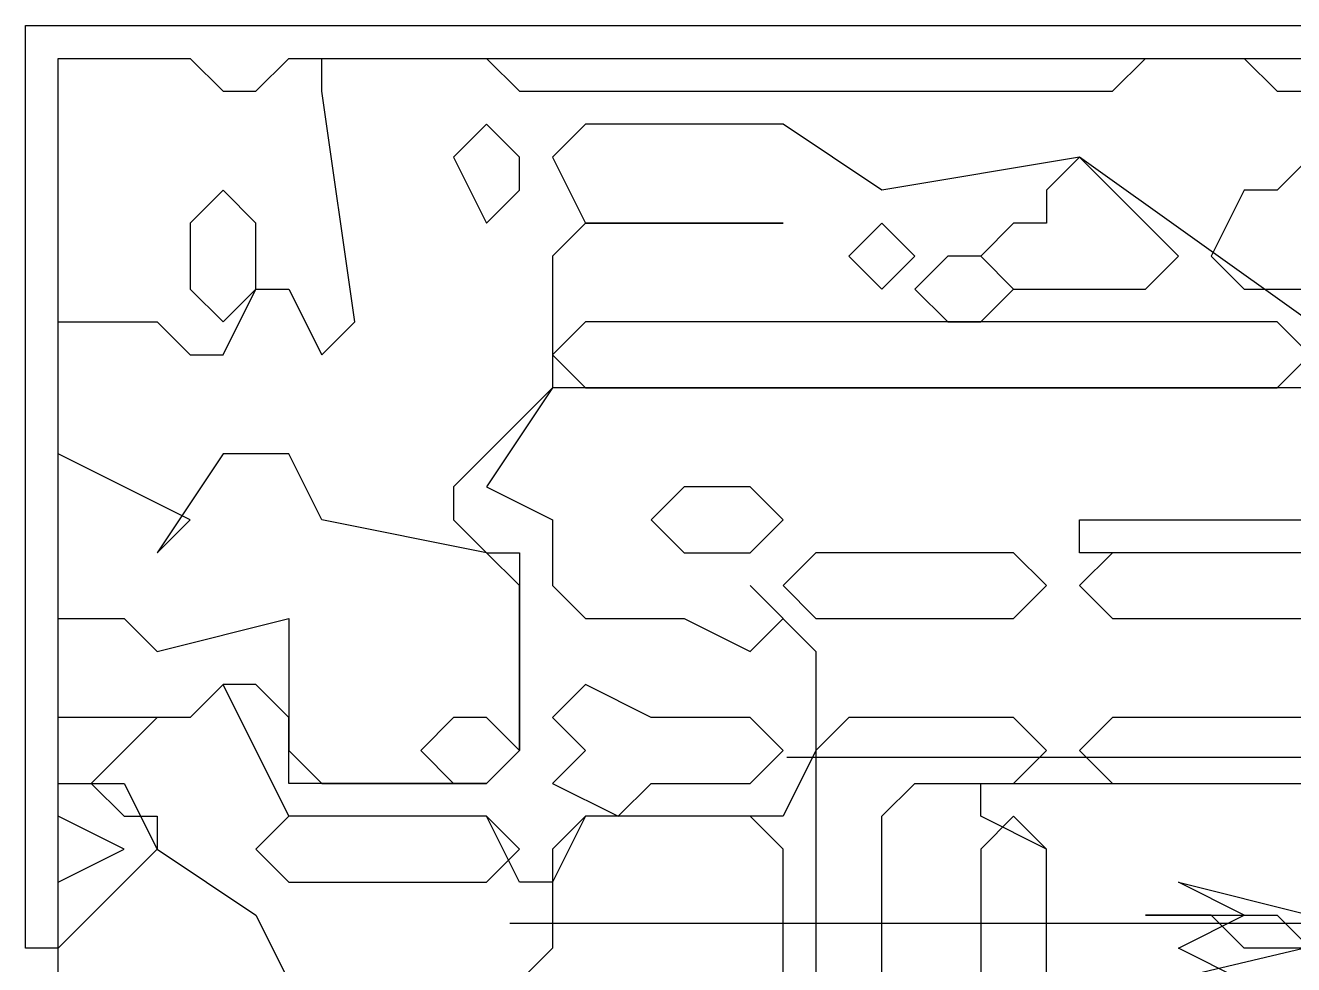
# Model space of a CAD drawing. Extents: x 46 to 224, y 52 to 151.
# Drawn here: x 46.24 to 69.16, y 134.25 to 151.22 of the extents above; entities that cross this region are included whole.
import ezdxf

# ---------------------------------------------------------------- set-up
doc = ezdxf.new("R2010")
doc.units = 0
doc.layers.add('OUTLINE', color=1, linetype='CONTINUOUS')

msp = doc.modelspace()

# ---------------------------------------------------------------- linework, layer by layer
for p, q in [((46.2437, 151.2183), (100.4103, 151.2183)), ((46.2437, 150.623), (46.2437, 151.2183)), ((46.2437, 134.5516), (46.2437, 150.623)), ((46.8389, 150.623), (49.2198, 150.623)), ((46.8389, 150.0278), (46.8389, 150.623)), ((49.2198, 150.623), (49.8151, 150.0278)), ((50.4103, 150.0278), (51.0056, 150.623)), ((51.0056, 150.623), (93.8627, 150.623)), ((51.6008, 150.623), (54.577, 150.623)), ((51.6008, 150.0278), (51.6008, 150.623)), ((54.577, 150.623), (55.1722, 150.0278)), ((65.8865, 150.0278), (66.4818, 150.623)), ((66.4818, 150.623), (68.2675, 150.623)), ((68.2675, 150.623), (68.8627, 150.0278)), ((46.8389, 132.1707), (46.8389, 150.0278)), ((49.8151, 150.0278), (50.4103, 150.0278)), ((52.196, 145.8611), (51.6008, 150.0278)), ((55.1722, 150.0278), (65.8865, 150.0278)), ((68.8627, 150.0278), (84.9341, 150.0278)), ((54.577, 149.4326), (53.9818, 148.8373)), ((55.1722, 148.8373), (54.577, 149.4326)), ((56.3627, 149.4326), (55.7675, 148.8373)), ((59.9341, 149.4326), (56.3627, 149.4326)), ((61.7198, 148.2421), (59.9341, 149.4326)), ((70.0532, 149.4326), (68.8627, 148.2421)), ((53.9818, 148.8373), (54.577, 147.6468)), ((55.1722, 148.2421), (55.1722, 148.8373)), ((55.7675, 148.8373), (56.3627, 147.6468)), ((65.2913, 148.8373), (61.7198, 148.2421)), ((65.2913, 148.8373), (64.696, 148.2421)), ((69.4579, 145.8611), (65.2913, 148.8373)), ((65.8865, 148.2421), (65.2913, 148.8373)), ((49.8151, 148.2421), (49.2198, 147.6468)), ((50.4103, 147.6468), (49.8151, 148.2421)), ((54.577, 147.6468), (55.1722, 148.2421)), ((64.696, 148.2421), (64.696, 147.6468)), ((66.4818, 147.6468), (65.8865, 148.2421)), ((68.2675, 148.2421), (67.6722, 147.0516)), ((68.8627, 148.2421), (68.2675, 148.2421)), ((49.2198, 147.6468), (49.2198, 146.4564)), ((50.4103, 147.0516), (50.4103, 147.6468)), ((56.3627, 147.6468), (55.7675, 147.0516)), ((56.3627, 147.6468), (59.9341, 147.6468)), ((59.9341, 147.6468), (56.3627, 147.6468)), ((61.7198, 147.6468), (61.1246, 147.0516)), ((62.3151, 147.0516), (61.7198, 147.6468)), ((64.1008, 147.6468), (63.5056, 147.0516)), ((64.696, 147.6468), (64.1008, 147.6468)), ((67.077, 147.0516), (66.4818, 147.6468)), ((50.4103, 146.4564), (50.4103, 147.0516)), ((55.7675, 147.0516), (55.7675, 144.6707)), ((61.1246, 147.0516), (61.7198, 146.4564)), ((61.7198, 146.4564), (62.3151, 147.0516)), ((62.9103, 147.0516), (62.3151, 146.4564)), ((63.5056, 147.0516), (62.9103, 147.0516)), ((64.1008, 146.4564), (63.5056, 147.0516)), ((63.5056, 147.0516), (64.1008, 146.4564)), ((66.4818, 146.4564), (67.077, 147.0516)), ((67.6722, 147.0516), (68.2675, 146.4564)), ((49.2198, 146.4564), (49.8151, 145.8611)), ((49.8151, 145.2659), (50.4103, 146.4564)), ((49.8151, 145.8611), (50.4103, 146.4564)), ((50.4103, 146.4564), (51.0056, 146.4564)), ((51.0056, 146.4564), (51.6008, 145.2659)), ((62.3151, 146.4564), (62.9103, 145.8611)), ((63.5056, 145.8611), (64.1008, 146.4564)), ((64.1008, 146.4564), (66.4818, 146.4564)), ((68.2675, 146.4564), (69.4579, 146.4564)), ((46.8389, 143.4802), (46.8389, 145.8611)), ((46.8389, 145.8611), (48.6246, 145.8611)), ((48.6246, 145.8611), (49.2198, 145.2659)), ((51.6008, 145.2659), (52.196, 145.8611)), ((56.3627, 145.8611), (55.7675, 145.2659)), ((68.8627, 145.8611), (56.3627, 145.8611)), ((62.9103, 145.8611), (63.5056, 145.8611)), ((69.4579, 145.2659), (68.8627, 145.8611)), ((49.2198, 145.2659), (49.8151, 145.2659)), ((55.7675, 145.2659), (56.3627, 144.6707)), ((68.8627, 144.6707), (69.4579, 145.2659)), ((55.7675, 144.6707), (53.9818, 142.8849)), ((55.7675, 144.6707), (54.577, 142.8849)), ((69.4579, 144.6707), (55.7675, 144.6707)), ((56.3627, 144.6707), (68.8627, 144.6707)), ((49.2198, 142.2897), (46.8389, 143.4802)), ((49.8151, 143.4802), (48.6246, 141.6945)), ((51.0056, 143.4802), (49.8151, 143.4802)), ((51.6008, 142.2897), (51.0056, 143.4802)), ((53.9818, 142.8849), (53.9818, 142.2897)), ((54.577, 142.8849), (55.7675, 142.2897)), ((58.1484, 142.8849), (57.5532, 142.2897)), ((59.3389, 142.8849), (58.1484, 142.8849)), ((59.9341, 142.2897), (59.3389, 142.8849)), ((48.6246, 141.6945), (49.2198, 142.2897)), ((54.577, 141.6945), (51.6008, 142.2897)), ((53.9818, 142.2897), (54.577, 141.6945)), ((55.7675, 142.2897), (55.7675, 141.0992)), ((57.5532, 142.2897), (58.1484, 141.6945)), ((59.3389, 141.6945), (59.9341, 142.2897)), ((65.2913, 142.2897), (71.8389, 142.2897)), ((65.2913, 141.6945), (65.2913, 142.2897)), ((55.1722, 141.0992), (54.577, 141.6945)), ((54.577, 141.6945), (55.1722, 141.6945)), ((55.1722, 141.6945), (55.1722, 138.123)), ((58.1484, 141.6945), (59.3389, 141.6945)), ((60.5294, 141.6945), (59.9341, 141.0992)), ((64.1008, 141.6945), (60.5294, 141.6945)), ((64.696, 141.0992), (64.1008, 141.6945)), ((71.2437, 141.6945), (65.2913, 141.6945)), ((65.8865, 141.6945), (65.2913, 141.0992)), ((72.4341, 141.6945), (65.8865, 141.6945)), ((55.1722, 138.123), (55.1722, 141.0992)), ((55.7675, 141.0992), (56.3627, 140.504)), ((59.9341, 140.504), (59.3389, 141.0992)), ((59.3389, 141.0992), (60.5294, 139.9088)), ((59.9341, 141.0992), (60.5294, 140.504)), ((64.1008, 140.504), (64.696, 141.0992)), ((65.2913, 141.0992), (65.8865, 140.504)), ((46.8389, 138.7183), (46.8389, 140.504)), ((46.8389, 140.504), (48.0294, 140.504)), ((48.0294, 140.504), (48.6246, 139.9088)), ((48.6246, 139.9088), (51.0056, 140.504)), ((51.0056, 140.504), (51.0056, 138.123)), ((56.3627, 140.504), (58.1484, 140.504)), ((58.1484, 140.504), (59.3389, 139.9088)), ((59.3389, 139.9088), (59.9341, 140.504)), ((60.5294, 140.504), (64.1008, 140.504)), ((65.8865, 140.504), (74.2198, 140.504)), ((60.5294, 139.9088), (60.5294, 138.123)), ((49.8151, 139.3135), (49.2198, 138.7183)), ((49.8151, 139.3135), (49.2198, 138.7183)), ((51.0056, 136.9326), (49.8151, 139.3135)), ((50.4103, 139.3135), (49.8151, 139.3135)), ((51.0056, 138.7183), (50.4103, 139.3135)), ((56.3627, 139.3135), (55.7675, 138.7183)), ((57.5532, 138.7183), (56.3627, 139.3135)), ((49.2198, 138.7183), (46.8389, 138.7183)), ((48.6246, 138.7183), (47.4341, 137.5278)), ((49.2198, 138.7183), (48.6246, 138.7183)), ((51.0056, 137.5278), (51.0056, 138.7183)), ((53.9818, 138.7183), (53.3865, 138.123)), ((54.577, 138.7183), (53.9818, 138.7183)), ((55.1722, 138.123), (54.577, 138.7183)), ((55.7675, 138.7183), (56.3627, 138.123)), ((58.1484, 138.7183), (57.5532, 138.7183)), ((59.3389, 138.7183), (58.1484, 138.7183)), ((59.9341, 138.123), (59.3389, 138.7183)), ((61.1246, 138.7183), (60.5294, 138.123)), ((64.1008, 138.7183), (61.1246, 138.7183)), ((64.696, 138.123), (64.1008, 138.7183)), ((65.8865, 138.7183), (65.2913, 138.123)), ((74.8151, 138.7183), (65.8865, 138.7183)), ((51.0056, 138.123), (51.6008, 137.5278)), ((53.3865, 138.123), (53.9818, 137.5278)), ((54.577, 137.5278), (55.1722, 138.123)), ((54.577, 137.5278), (55.1722, 138.123)), ((55.1722, 138.123), (54.577, 137.5278)), ((56.3627, 138.123), (55.7675, 137.5278)), ((59.3389, 137.5278), (59.9341, 138.123)), ((60.5294, 138.123), (59.9341, 136.9326)), ((60.5294, 138.123), (60.5294, 133.3611)), ((64.1008, 137.5278), (64.696, 138.123)), ((65.2913, 138.123), (65.8865, 137.5278)), ((46.8389, 136.9326), (46.8389, 137.5278)), ((46.8389, 137.5278), (48.0294, 137.5278)), ((47.4341, 137.5278), (48.0294, 136.9326)), ((48.0294, 137.5278), (48.6246, 136.3373)), ((54.577, 137.5278), (51.0056, 137.5278)), ((51.6008, 137.5278), (54.577, 137.5278)), ((53.9818, 137.5278), (54.577, 137.5278)), ((55.7675, 137.5278), (56.9579, 136.9326)), ((56.9579, 136.9326), (57.5532, 137.5278)), ((57.5532, 137.5278), (59.3389, 137.5278)), ((61.7198, 136.9326), (62.3151, 137.5278)), ((62.3151, 137.5278), (64.1008, 137.5278)), ((63.5056, 136.9326), (63.5056, 137.5278)), ((63.5056, 137.5278), (73.0294, 137.5278)), ((65.8865, 137.5278), (74.8151, 137.5278)), ((48.0294, 136.3373), (46.8389, 136.9326)), ((48.0294, 136.9326), (48.6246, 136.9326)), ((48.6246, 136.9326), (48.6246, 136.3373)), ((51.0056, 136.9326), (50.4103, 136.3373)), ((54.577, 136.9326), (51.0056, 136.9326)), ((54.577, 136.9326), (51.0056, 136.9326)), ((55.1722, 135.7421), (54.577, 136.9326)), ((55.1722, 136.3373), (54.577, 136.9326)), ((56.3627, 136.9326), (55.7675, 135.7421)), ((56.3627, 136.9326), (55.7675, 136.3373)), ((59.9341, 136.9326), (56.3627, 136.9326)), ((59.3389, 136.9326), (56.3627, 136.9326)), ((59.9341, 136.3373), (59.3389, 136.9326)), ((61.7198, 133.3611), (61.7198, 136.9326)), ((64.696, 136.3373), (63.5056, 136.9326)), ((64.1008, 136.9326), (63.5056, 136.3373)), ((64.696, 136.3373), (64.1008, 136.9326)), ((46.8389, 135.7421), (48.0294, 136.3373)), ((48.6246, 136.3373), (46.8389, 134.5516)), ((48.6246, 136.3373), (50.4103, 135.1468)), ((50.4103, 136.3373), (51.0056, 135.7421)), ((54.577, 135.7421), (55.1722, 136.3373)), ((55.7675, 136.3373), (55.7675, 134.5516)), ((59.9341, 135.7421), (59.9341, 136.3373)), ((63.5056, 136.3373), (63.5056, 133.3611)), ((64.696, 133.3611), (64.696, 136.3373)), ((64.696, 135.7421), (64.696, 136.3373)), ((46.8389, 133.9564), (46.8389, 135.7421)), ((51.0056, 135.7421), (54.577, 135.7421)), ((55.7675, 135.7421), (55.1722, 135.7421)), ((59.9341, 133.3611), (59.9341, 135.7421)), ((64.696, 133.3611), (64.696, 135.7421)), ((68.2675, 135.1468), (67.077, 135.7421)), ((67.077, 135.7421), (69.4579, 135.1468)), ((68.2675, 135.1468), (67.077, 135.7421)), ((67.077, 135.7421), (69.4579, 135.1468)), ((50.4103, 135.1468), (51.6008, 132.7659)), ((66.4818, 135.1468), (68.8627, 135.1468)), ((67.077, 135.1468), (66.4818, 135.1468)), ((67.077, 134.5516), (68.2675, 135.1468)), ((67.077, 134.5516), (68.2675, 135.1468)), ((67.6722, 135.1468), (67.077, 135.1468)), ((68.2675, 134.5516), (67.6722, 135.1468)), ((68.8627, 135.1468), (69.4579, 134.5516)), ((46.8389, 134.5516), (46.2437, 134.5516)), ((55.7675, 134.5516), (55.1722, 133.9564)), ((68.2675, 133.9564), (67.077, 134.5516)), ((68.2675, 133.9564), (67.077, 134.5516)), ((70.6484, 134.5516), (68.2675, 134.5516))]:
    msp.add_line(p, q)
at = {"layer": 'OUTLINE', "color": 1}
for p, q in [((50, 130), (135, 150)), ((60, 138), (210, 138)), ((55, 135), (215, 135))]:
    msp.add_line(p, q, dxfattribs=at)

doc.saveas('drawing.dxf')
